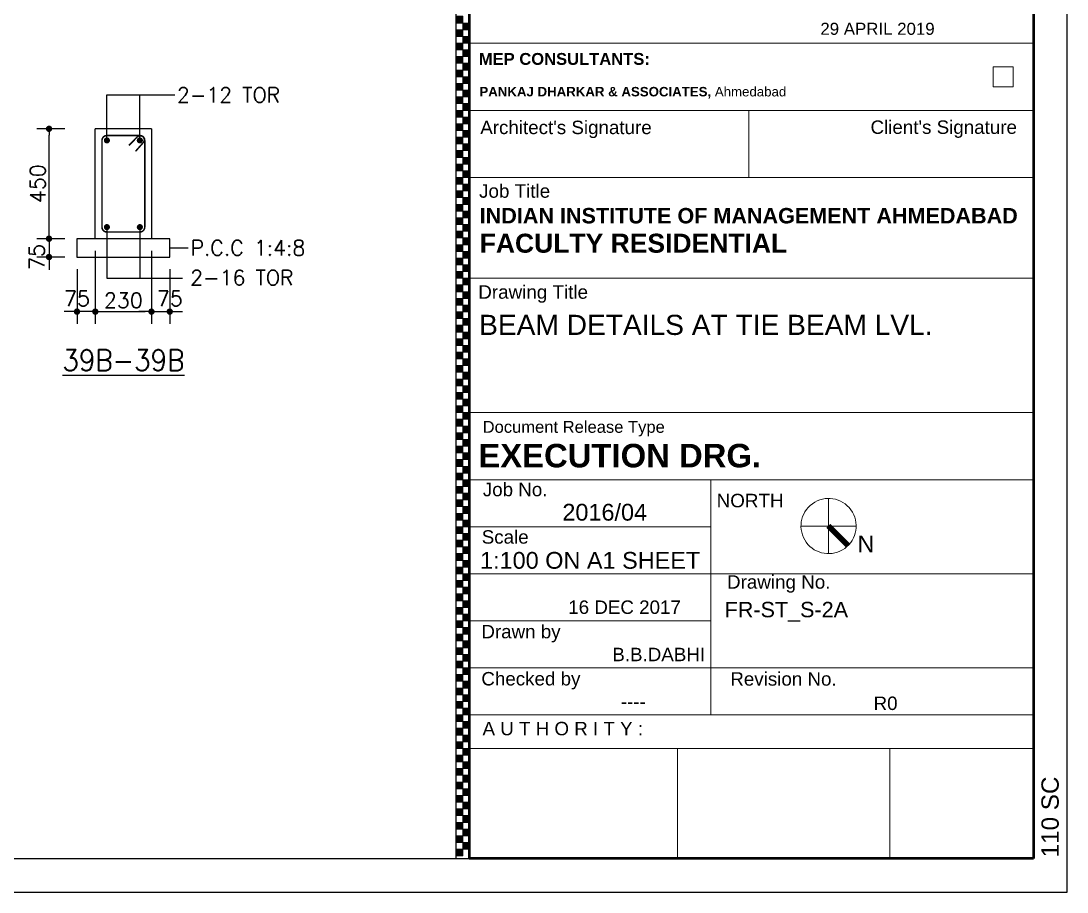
# Model space of a CAD drawing. Extents: x -200722 to 834823, y -494970 to 88783.
# Drawn here: x 298044 to 315183, y -429390 to -415124 of the extents above; entities that cross this region are included whole.
import ezdxf
from ezdxf.enums import TextEntityAlignment as Align

# ---------------------------------------------------------------- set-up
doc = ezdxf.new("R2010")
doc.units = 0
doc.header["$LTSCALE"] = 100
doc.header["$MEASUREMENT"] = 0
doc.header["$PDMODE"] = 34
doc.layers.get('0').update_dxf_attribs({"linetype": 'CONTINUOUS'})
doc.layers.get('DEFPOINTS').update_dxf_attribs({"linetype": 'CONTINUOUS'})
for name, color, linetype in [('5', 4, 'CONTINUOUS'), ('B_NO', 3, 'CONTINUOUS'), ('BEAM', 4, 'CONTINUOUS'), ('STEEL', 6, 'CONTINUOUS'), ('TEXT', 2, 'CONTINUOUS')]:
    doc.layers.add(name, color=color, linetype=linetype)
doc.layers.add('9_PRINT BOUNDARY_NON PRINT', color=32, linetype='CONTINUOUS', plot=False)
doc.layers.add('9_TITLE TEXT', color=7, linetype='CONTINUOUS', lineweight=20)
doc.styles.add('AR', font='arial.ttf')
doc.styles.add('ROMANS', font='romans.shx')
doc.styles.add('SANSSERIF', font='SAS_____.pfb', dxfattribs={"height": 325})
doc.styles.get("Standard").update_dxf_attribs({"font": 'simplex.shx'})
doc.styles.add('TITLES', font='arial.ttf')
doc.dimstyles.new('STANDARD$0', dxfattribs={"dimtxt": 2.5, "dimasz": 2.5, "dimexe": 2, "dimexo": 0.7, "dimgap": 0.9, "dimtad": 1, "dimdec": 0, "dimdsep": 46, "dimtxsty": 'ROMANS', "dimcen": 0.09, "dimclrd": 4, "dimclre": 4, "dimclrt": 3, "dimadec": 0, "dimazin": 0, "dimtfac": 1, "dimtdec": 0, "dimtmove": 0, "dimatfit": 3, "dimfxl": 1, "dimtolj": 1, "dimtzin": 0, "dimarcsym": 0})

# ---------------------------------------------------------------- blocks, each defined once
blk = doc.blocks.new('TITLE CHAIN')
at = {"layer": '9_TITLE TEXT'}
h = blk.add_hatch(color=256, dxfattribs=at)
h.dxf.hatch_style = 1
h.paths.add_polyline_path([(0, -459.62), (1, -459.62), (1, -458.62), (0, -458.62)])
h = blk.add_hatch(color=256, dxfattribs=at)
h.dxf.hatch_style = 1
h.paths.add_polyline_path([(0, -461.62), (1, -461.62), (1, -460.62), (0, -460.62)])
h = blk.add_hatch(color=256, dxfattribs=at)
h.dxf.hatch_style = 1
h.paths.add_polyline_path([(1, -460.62), (2, -460.62), (2, -459.62), (1, -459.62)])
h = blk.add_hatch(color=256, dxfattribs=at)
h.dxf.hatch_style = 1
h.paths.add_polyline_path([(0, -463.62), (1, -463.62), (1, -462.62), (0, -462.62)])
h = blk.add_hatch(color=256, dxfattribs=at)
h.dxf.hatch_style = 1
h.paths.add_polyline_path([(1, -462.62), (2, -462.62), (2, -461.62), (1, -461.62)])
h = blk.add_hatch(color=256, dxfattribs=at)
h.dxf.hatch_style = 1
h.paths.add_polyline_path([(1, -464.62), (2, -464.62), (2, -463.62), (1, -463.62)])
h = blk.add_hatch(color=256, dxfattribs=at)
h.dxf.hatch_style = 1
h.paths.add_polyline_path([(0, -465.62), (1, -465.62), (1, -464.62), (0, -464.62)])
h = blk.add_hatch(color=256, dxfattribs=at)
h.dxf.hatch_style = 1
h.paths.add_polyline_path([(1, -466.62), (2, -466.62), (2, -465.62), (1, -465.62)])
h = blk.add_hatch(color=256, dxfattribs=at)
h.dxf.hatch_style = 1
h.paths.add_polyline_path([(0, -467.62), (1, -467.62), (1, -466.62), (0, -466.62)])
h = blk.add_hatch(color=256, dxfattribs=at)
h.dxf.hatch_style = 1
h.paths.add_polyline_path([(0, -469.62), (1, -469.62), (1, -468.62), (0, -468.62)])
h = blk.add_hatch(color=256, dxfattribs=at)
h.dxf.hatch_style = 1
h.paths.add_polyline_path([(1, -468.62), (2, -468.62), (2, -467.62), (1, -467.62)])
h = blk.add_hatch(color=256, dxfattribs=at)
h.dxf.hatch_style = 1
h.paths.add_polyline_path([(1, -470.62), (2, -470.62), (2, -469.62), (1, -469.62)])
h = blk.add_hatch(color=256, dxfattribs=at)
h.dxf.hatch_style = 1
h.paths.add_polyline_path([(0, -471.62), (1, -471.62), (1, -470.62), (0, -470.62)])
h = blk.add_hatch(color=256, dxfattribs=at)
h.dxf.hatch_style = 1
h.paths.add_polyline_path([(1, -472.62), (2, -472.62), (2, -471.62), (1, -471.62)])
h = blk.add_hatch(color=256, dxfattribs=at)
h.dxf.hatch_style = 1
h.paths.add_polyline_path([(0, -473.62), (1, -473.62), (1, -472.62), (0, -472.62)])
h = blk.add_hatch(color=256, dxfattribs=at)
h.dxf.hatch_style = 1
h.paths.add_polyline_path([(1, -474.62), (2, -474.62), (2, -473.62), (1, -473.62)])
h = blk.add_hatch(color=256, dxfattribs=at)
h.dxf.hatch_style = 1
h.paths.add_polyline_path([(0, -475.62), (1, -475.62), (1, -474.62), (0, -474.62)])
h = blk.add_hatch(color=256, dxfattribs=at)
h.dxf.hatch_style = 1
h.paths.add_polyline_path([(0, -477.62), (1, -477.62), (1, -476.62), (0, -476.62)])
h = blk.add_hatch(color=256, dxfattribs=at)
h.dxf.hatch_style = 1
h.paths.add_polyline_path([(1, -476.62), (2, -476.62), (2, -475.62), (1, -475.62)])
h = blk.add_hatch(color=256, dxfattribs=at)
h.dxf.hatch_style = 1
h.paths.add_polyline_path([(1, -478.62), (2, -478.62), (2, -477.62), (1, -477.62)])
h = blk.add_hatch(color=256, dxfattribs=at)
h.dxf.hatch_style = 1
h.paths.add_polyline_path([(0, -479.62), (1, -479.62), (1, -478.62), (0, -478.62)])
h = blk.add_hatch(color=256, dxfattribs=at)
h.dxf.hatch_style = 1
h.paths.add_polyline_path([(1, -480.62), (2, -480.62), (2, -479.62), (1, -479.62)])
h = blk.add_hatch(color=256, dxfattribs=at)
h.dxf.hatch_style = 1
h.paths.add_polyline_path([(0, -481.62), (1, -481.62), (1, -480.62), (0, -480.62)])
h = blk.add_hatch(color=256, dxfattribs=at)
h.dxf.hatch_style = 1
h.paths.add_polyline_path([(0, -483.62), (1, -483.62), (1, -482.62), (0, -482.62)])
h = blk.add_hatch(color=256, dxfattribs=at)
h.dxf.hatch_style = 1
h.paths.add_polyline_path([(1, -482.62), (2, -482.62), (2, -481.62), (1, -481.62)])
h = blk.add_hatch(color=256, dxfattribs=at)
h.dxf.hatch_style = 1
h.paths.add_polyline_path([(1, -484.62), (2, -484.62), (2, -483.62), (1, -483.62)])
h = blk.add_hatch(color=256, dxfattribs=at)
h.dxf.hatch_style = 1
h.paths.add_polyline_path([(0, -485.62), (1, -485.62), (1, -484.62), (0, -484.62)])
h = blk.add_hatch(color=256, dxfattribs=at)
h.dxf.hatch_style = 1
h.paths.add_polyline_path([(1, -486.62), (2, -486.62), (2, -485.62), (1, -485.62)])
h = blk.add_hatch(color=256, dxfattribs=at)
h.dxf.hatch_style = 1
h.paths.add_polyline_path([(0, -487.62), (1, -487.62), (1, -486.62), (0, -486.62)])
h = blk.add_hatch(color=256, dxfattribs=at)
h.dxf.hatch_style = 1
h.paths.add_polyline_path([(1, -488.62), (2, -488.62), (2, -487.62), (1, -487.62)])
h = blk.add_hatch(color=256, dxfattribs=at)
h.dxf.hatch_style = 1
h.paths.add_polyline_path([(0, -489.62), (1, -489.62), (1, -488.62), (0, -488.62)])
h = blk.add_hatch(color=256, dxfattribs=at)
h.dxf.hatch_style = 1
h.paths.add_polyline_path([(0, -491.62), (1, -491.62), (1, -490.62), (0, -490.62)])
h = blk.add_hatch(color=256, dxfattribs=at)
h.dxf.hatch_style = 1
h.paths.add_polyline_path([(1, -490.62), (2, -490.62), (2, -489.62), (1, -489.62)])
h = blk.add_hatch(color=256, dxfattribs=at)
h.dxf.hatch_style = 1
h.paths.add_polyline_path([(1, -492.62), (2, -492.62), (2, -491.62), (1, -491.62)])
h = blk.add_hatch(color=256, dxfattribs=at)
h.dxf.hatch_style = 1
h.paths.add_polyline_path([(0, -493.62), (1, -493.62), (1, -492.62), (0, -492.62)])
h = blk.add_hatch(color=256, dxfattribs=at)
h.dxf.hatch_style = 1
h.paths.add_polyline_path([(1, -494.62), (2, -494.62), (2, -493.62), (1, -493.62)])
h = blk.add_hatch(color=256, dxfattribs=at)
h.dxf.hatch_style = 1
h.paths.add_polyline_path([(0, -495.62), (1, -495.62), (1, -494.62), (0, -494.62)])
h = blk.add_hatch(color=256, dxfattribs=at)
h.dxf.hatch_style = 1
h.paths.add_polyline_path([(0, -497.62), (1, -497.62), (1, -496.62), (0, -496.62)])
h = blk.add_hatch(color=256, dxfattribs=at)
h.dxf.hatch_style = 1
h.paths.add_polyline_path([(1, -496.62), (2, -496.62), (2, -495.62), (1, -495.62)])
h = blk.add_hatch(color=256, dxfattribs=at)
h.dxf.hatch_style = 1
h.paths.add_polyline_path([(1, -498.62), (2, -498.62), (2, -497.62), (1, -497.62)])
h = blk.add_hatch(color=256, dxfattribs=at)
h.dxf.hatch_style = 1
h.paths.add_polyline_path([(0, -499.62), (1, -499.62), (1, -498.62), (0, -498.62)])
h = blk.add_hatch(color=256, dxfattribs=at)
h.dxf.hatch_style = 1
h.paths.add_polyline_path([(1, -500.62), (2, -500.62), (2, -499.62), (1, -499.62)])
h = blk.add_hatch(color=256, dxfattribs=at)
h.dxf.hatch_style = 1
h.paths.add_polyline_path([(0, -501.62), (1, -501.62), (1, -500.62), (0, -500.62)])
h = blk.add_hatch(color=256, dxfattribs=at)
h.dxf.hatch_style = 1
h.paths.add_polyline_path([(1, -502.62), (2, -502.62), (2, -501.62), (1, -501.62)])
h = blk.add_hatch(color=256, dxfattribs=at)
h.dxf.hatch_style = 1
h.paths.add_polyline_path([(0, -503.62), (1, -503.62), (1, -502.62), (0, -502.62)])
h = blk.add_hatch(color=256, dxfattribs=at)
h.dxf.hatch_style = 1
h.paths.add_polyline_path([(0, -505.62), (1, -505.62), (1, -504.62), (0, -504.62)])
h = blk.add_hatch(color=256, dxfattribs=at)
h.dxf.hatch_style = 1
h.paths.add_polyline_path([(1, -504.62), (2, -504.62), (2, -503.62), (1, -503.62)])
h = blk.add_hatch(color=256, dxfattribs=at)
h.dxf.hatch_style = 1
h.paths.add_polyline_path([(1, -506.62), (2, -506.62), (2, -505.62), (1, -505.62)])
h = blk.add_hatch(color=256, dxfattribs=at)
h.dxf.hatch_style = 1
h.paths.add_polyline_path([(0, -507.62), (1, -507.62), (1, -506.62), (0, -506.62)])
h = blk.add_hatch(color=256, dxfattribs=at)
h.dxf.hatch_style = 1
h.paths.add_polyline_path([(1, -508.62), (2, -508.62), (2, -507.62), (1, -507.62)])
h = blk.add_hatch(color=256, dxfattribs=at)
h.dxf.hatch_style = 1
h.paths.add_polyline_path([(0, -509.62), (1, -509.62), (1, -508.62), (0, -508.62)])
h = blk.add_hatch(color=256, dxfattribs=at)
h.dxf.hatch_style = 1
h.paths.add_polyline_path([(0, -511.62), (1, -511.62), (1, -510.62), (0, -510.62)])
h = blk.add_hatch(color=256, dxfattribs=at)
h.dxf.hatch_style = 1
h.paths.add_polyline_path([(1, -510.62), (2, -510.62), (2, -509.62), (1, -509.62)])
h = blk.add_hatch(color=256, dxfattribs=at)
h.dxf.hatch_style = 1
h.paths.add_polyline_path([(1, -512.62), (2, -512.62), (2, -511.62), (1, -511.62)])
h = blk.add_hatch(color=256, dxfattribs=at)
h.dxf.hatch_style = 1
h.paths.add_polyline_path([(0, -513.62), (1, -513.62), (1, -512.62), (0, -512.62)])
h = blk.add_hatch(color=256, dxfattribs=at)
h.dxf.hatch_style = 1
h.paths.add_polyline_path([(1, -514.62), (2, -514.62), (2, -513.62), (1, -513.62)])
h = blk.add_hatch(color=256, dxfattribs=at)
h.dxf.hatch_style = 1
h.paths.add_polyline_path([(0, -515.62), (1, -515.62), (1, -514.62), (0, -514.62)])
h = blk.add_hatch(color=256, dxfattribs=at)
h.dxf.hatch_style = 1
h.paths.add_polyline_path([(1, -516.62), (2, -516.62), (2, -515.62), (1, -515.62)])
h = blk.add_hatch(color=256, dxfattribs=at)
h.dxf.hatch_style = 1
h.paths.add_polyline_path([(0, -517.62), (1, -517.62), (1, -516.62), (0, -516.62)])
h = blk.add_hatch(color=256, dxfattribs=at)
h.dxf.hatch_style = 1
h.paths.add_polyline_path([(0, -519.62), (1, -519.62), (1, -518.62), (0, -518.62)])
h = blk.add_hatch(color=256, dxfattribs=at)
h.dxf.hatch_style = 1
h.paths.add_polyline_path([(1, -518.62), (2, -518.62), (2, -517.62), (1, -517.62)])
h = blk.add_hatch(color=256, dxfattribs=at)
h.dxf.hatch_style = 1
h.paths.add_polyline_path([(1, -520.62), (2, -520.62), (2, -519.62), (1, -519.62)])
h = blk.add_hatch(color=256, dxfattribs=at)
h.dxf.hatch_style = 1
h.paths.add_polyline_path([(0, -521.62), (1, -521.62), (1, -520.62), (0, -520.62)])
h = blk.add_hatch(color=256, dxfattribs=at)
h.dxf.hatch_style = 1
h.paths.add_polyline_path([(1, -522.62), (2, -522.62), (2, -521.62), (1, -521.62)])
h = blk.add_hatch(color=256, dxfattribs=at)
h.dxf.hatch_style = 1
h.paths.add_polyline_path([(0, -523.62), (1, -523.62), (1, -522.62), (0, -522.62)])
h = blk.add_hatch(color=256, dxfattribs=at)
h.dxf.hatch_style = 1
h.paths.add_polyline_path([(0, -525.62), (1, -525.62), (1, -524.62), (0, -524.62)])
h = blk.add_hatch(color=256, dxfattribs=at)
h.dxf.hatch_style = 1
h.paths.add_polyline_path([(1, -524.62), (2, -524.62), (2, -523.62), (1, -523.62)])
h = blk.add_hatch(color=256, dxfattribs=at)
h.dxf.hatch_style = 1
h.paths.add_polyline_path([(1, -526.62), (2, -526.62), (2, -525.62), (1, -525.62)])
h = blk.add_hatch(color=256, dxfattribs=at)
h.dxf.hatch_style = 1
h.paths.add_polyline_path([(0, -527.62), (1, -527.62), (1, -526.62), (0, -526.62)])
h = blk.add_hatch(color=256, dxfattribs=at)
h.dxf.hatch_style = 1
h.paths.add_polyline_path([(1, -528.62), (2, -528.62), (2, -527.62), (1, -527.62)])
h = blk.add_hatch(color=256, dxfattribs=at)
h.dxf.hatch_style = 1
h.paths.add_polyline_path([(0, -529.62), (1, -529.62), (1, -528.62), (0, -528.62)])
h = blk.add_hatch(color=256, dxfattribs=at)
h.dxf.hatch_style = 1
h.paths.add_polyline_path([(1, -530.62), (2, -530.62), (2, -529.62), (1, -529.62)])
h = blk.add_hatch(color=256, dxfattribs=at)
h.dxf.hatch_style = 1
h.paths.add_polyline_path([(0, -531.62), (1, -531.62), (1, -530.62), (0, -530.62)])
h = blk.add_hatch(color=256, dxfattribs=at)
h.dxf.hatch_style = 1
h.paths.add_polyline_path([(0, -533.62), (1, -533.62), (1, -532.62), (0, -532.62)])
h = blk.add_hatch(color=256, dxfattribs=at)
h.dxf.hatch_style = 1
h.paths.add_polyline_path([(1, -532.62), (2, -532.62), (2, -531.62), (1, -531.62)])
h = blk.add_hatch(color=256, dxfattribs=at)
h.dxf.hatch_style = 1
h.paths.add_polyline_path([(1, -534.62), (2, -534.62), (2, -533.62), (1, -533.62)])
h = blk.add_hatch(color=256, dxfattribs=at)
h.dxf.hatch_style = 1
h.paths.add_polyline_path([(0, -535.62), (1, -535.62), (1, -534.62), (0, -534.62)])
h = blk.add_hatch(color=256, dxfattribs=at)
h.dxf.hatch_style = 1
h.paths.add_polyline_path([(1, -536.62), (2, -536.62), (2, -535.62), (1, -535.62)])
h = blk.add_hatch(color=256, dxfattribs=at)
h.dxf.hatch_style = 1
h.paths.add_polyline_path([(0, -537.62), (1, -537.62), (1, -536.62), (0, -536.62)])
h = blk.add_hatch(color=256, dxfattribs=at)
h.dxf.hatch_style = 1
h.paths.add_polyline_path([(0, -539.62), (1, -539.62), (1, -538.62), (0, -538.62)])
h = blk.add_hatch(color=256, dxfattribs=at)
h.dxf.hatch_style = 1
h.paths.add_polyline_path([(1, -538.62), (2, -538.62), (2, -537.62), (1, -537.62)])
h = blk.add_hatch(color=256, dxfattribs=at)
h.dxf.hatch_style = 1
h.paths.add_polyline_path([(0, -541.62), (1, -541.62), (1, -540.62), (0, -540.62)])
h = blk.add_hatch(color=256, dxfattribs=at)
h.dxf.hatch_style = 1
h.paths.add_polyline_path([(1, -540.62), (2, -540.62), (2, -539.62), (1, -539.62)])
h = blk.add_hatch(color=256, dxfattribs=at)
h.dxf.hatch_style = 1
h.paths.add_polyline_path([(1, -542.62), (2, -542.62), (2, -541.62), (1, -541.62)])
h = blk.add_hatch(color=256, dxfattribs=at)
h.dxf.hatch_style = 1
h.paths.add_polyline_path([(0, -543.62), (1, -543.62), (1, -542.62), (0, -542.62)])
h = blk.add_hatch(color=256, dxfattribs=at)
h.dxf.hatch_style = 1
h.paths.add_polyline_path([(1, -544.62), (2, -544.62), (2, -543.62), (1, -543.62)])
h = blk.add_hatch(color=256, dxfattribs=at)
h.dxf.hatch_style = 1
h.paths.add_polyline_path([(0, -545.62), (1, -545.62), (1, -544.62), (0, -544.62)])
h = blk.add_hatch(color=256, dxfattribs=at)
h.dxf.hatch_style = 1
h.paths.add_polyline_path([(0, -547.62), (1, -547.62), (1, -546.62), (0, -546.62)])
h = blk.add_hatch(color=256, dxfattribs=at)
h.dxf.hatch_style = 1
h.paths.add_polyline_path([(1, -546.62), (2, -546.62), (2, -545.62), (1, -545.62)])
h = blk.add_hatch(color=256, dxfattribs=at)
h.dxf.hatch_style = 1
h.paths.add_polyline_path([(1, -548.62), (2, -548.62), (2, -547.62), (1, -547.62)])
h = blk.add_hatch(color=256, dxfattribs=at)
h.dxf.hatch_style = 1
h.paths.add_polyline_path([(0, -549.62), (1, -549.62), (1, -548.62), (0, -548.62)])
h = blk.add_hatch(color=256, dxfattribs=at)
h.dxf.hatch_style = 1
h.paths.add_polyline_path([(1, -550.62), (2, -550.62), (2, -549.62), (1, -549.62)])
h = blk.add_hatch(color=256, dxfattribs=at)
h.dxf.hatch_style = 1
h.paths.add_polyline_path([(0, -551.62), (1, -551.62), (1, -550.62), (0, -550.62)])
h = blk.add_hatch(color=256, dxfattribs=at)
h.dxf.hatch_style = 1
h.paths.add_polyline_path([(0, -553.62), (1, -553.62), (1, -552.62), (0, -552.62)])
h = blk.add_hatch(color=256, dxfattribs=at)
h.dxf.hatch_style = 1
h.paths.add_polyline_path([(1, -552.62), (2, -552.62), (2, -551.62), (1, -551.62)])
h = blk.add_hatch(color=256, dxfattribs=at)
h.dxf.hatch_style = 1
h.paths.add_polyline_path([(0, -555.62), (1, -555.62), (1, -554.62), (0, -554.62)])
h = blk.add_hatch(color=256, dxfattribs=at)
h.dxf.hatch_style = 1
h.paths.add_polyline_path([(1, -554.62), (2, -554.62), (2, -553.62), (1, -553.62)])
h = blk.add_hatch(color=256, dxfattribs=at)
h.dxf.hatch_style = 1
h.paths.add_polyline_path([(1, -556.62), (2, -556.62), (2, -555.62), (1, -555.62)])
h = blk.add_hatch(color=256, dxfattribs=at)
h.dxf.hatch_style = 1
h.paths.add_polyline_path([(0, -557.62), (1, -557.62), (1, -556.62), (0, -556.62)])
h = blk.add_hatch(color=256, dxfattribs=at)
h.dxf.hatch_style = 1
h.paths.add_polyline_path([(1, -558.62), (2, -558.62), (2, -557.62), (1, -557.62)])
h = blk.add_hatch(color=256, dxfattribs=at)
h.dxf.hatch_style = 1
h.paths.add_polyline_path([(0, -559.62), (1, -559.62), (1, -558.62), (0, -558.62)])
h = blk.add_hatch(color=256, dxfattribs=at)
h.dxf.hatch_style = 1
h.paths.add_polyline_path([(0, -561.62), (1, -561.62), (1, -560.62), (0, -560.62)])
h = blk.add_hatch(color=256, dxfattribs=at)
h.dxf.hatch_style = 1
h.paths.add_polyline_path([(1, -560.62), (2, -560.62), (2, -559.62), (1, -559.62)])
h = blk.add_hatch(color=256, dxfattribs=at)
h.dxf.hatch_style = 1
h.paths.add_polyline_path([(1, -562.62), (2, -562.62), (2, -561.62), (1, -561.62)])
h = blk.add_hatch(color=256, dxfattribs=at)
h.dxf.hatch_style = 1
h.paths.add_polyline_path([(0, -563.62), (1, -563.62), (1, -562.62), (0, -562.62)])
h = blk.add_hatch(color=256, dxfattribs=at)
h.dxf.hatch_style = 1
h.paths.add_polyline_path([(1, -564.62), (2, -564.62), (2, -563.62), (1, -563.62)])
h = blk.add_hatch(color=256, dxfattribs=at)
h.dxf.hatch_style = 1
h.paths.add_polyline_path([(0, -565.62), (1, -565.62), (1, -564.62), (0, -564.62)])
h = blk.add_hatch(color=256, dxfattribs=at)
h.dxf.hatch_style = 1
h.paths.add_polyline_path([(0, -567.62), (1, -567.62), (1, -566.62), (0, -566.62)])
h = blk.add_hatch(color=256, dxfattribs=at)
h.dxf.hatch_style = 1
h.paths.add_polyline_path([(1, -566.62), (2, -566.62), (2, -565.62), (1, -565.62)])
h = blk.add_hatch(color=256, dxfattribs=at)
h.dxf.hatch_style = 1
h.paths.add_polyline_path([(0, -569.62), (1, -569.62), (1, -568.62), (0, -568.62)])
h = blk.add_hatch(color=256, dxfattribs=at)
h.dxf.hatch_style = 1
h.paths.add_polyline_path([(1, -568.62), (2, -568.62), (2, -567.62), (1, -567.62)])
h = blk.add_hatch(color=256, dxfattribs=at)
h.dxf.hatch_style = 1
h.paths.add_polyline_path([(1, -570.62), (2, -570.62), (2, -569.62), (1, -569.62)])
h = blk.add_hatch(color=256, dxfattribs=at)
h.dxf.hatch_style = 1
h.paths.add_polyline_path([(0, -571.62), (1, -571.62), (1, -570.62), (0, -570.62)])
h = blk.add_hatch(color=256, dxfattribs=at)
h.dxf.hatch_style = 1
h.paths.add_polyline_path([(1, -572.62), (2, -572.62), (2, -571.62), (1, -571.62)])
h = blk.add_hatch(color=256, dxfattribs=at)
h.dxf.hatch_style = 1
h.paths.add_polyline_path([(0, -573.62), (1, -573.62), (1, -572.62), (0, -572.62)])
h = blk.add_hatch(color=256, dxfattribs=at)
h.dxf.hatch_style = 1
h.paths.add_polyline_path([(0, -575.62), (1, -575.62), (1, -574.62), (0, -574.62)])
h = blk.add_hatch(color=256, dxfattribs=at)
h.dxf.hatch_style = 1
h.paths.add_polyline_path([(1, -574.62), (2, -574.62), (2, -573.62), (1, -573.62)])
h = blk.add_hatch(color=256, dxfattribs=at)
h.dxf.hatch_style = 1
h.paths.add_polyline_path([(1, -576.62), (2, -576.62), (2, -575.62), (1, -575.62)])
h = blk.add_hatch(color=256, dxfattribs=at)
h.dxf.hatch_style = 1
h.paths.add_polyline_path([(0, -577.62), (1, -577.62), (1, -576.62), (0, -576.62)])
h = blk.add_hatch(color=256, dxfattribs=at)
h.dxf.hatch_style = 1
h.paths.add_polyline_path([(1, -578.62), (2, -578.62), (2, -577.62), (1, -577.62)])
h = blk.add_hatch(color=256, dxfattribs=at)
h.dxf.hatch_style = 1
h.paths.add_polyline_path([(0, -579.62), (1, -579.62), (1, -578.62), (0, -578.62)])
h = blk.add_hatch(color=256, dxfattribs=at)
h.dxf.hatch_style = 1
h.paths.add_polyline_path([(0, -581.62), (1, -581.62), (1, -580.62), (0, -580.62)])
h = blk.add_hatch(color=256, dxfattribs=at)
h.dxf.hatch_style = 1
h.paths.add_polyline_path([(1, -580.62), (2, -580.62), (2, -579.62), (1, -579.62)])
h = blk.add_hatch(color=256, dxfattribs=at)
h.dxf.hatch_style = 1
h.paths.add_polyline_path([(0, -583.62), (1, -583.62), (1, -582.62), (0, -582.62)])
h = blk.add_hatch(color=256, dxfattribs=at)
h.dxf.hatch_style = 1
h.paths.add_polyline_path([(1, -582.62), (2, -582.62), (2, -581.62), (1, -581.62)])
for p, q in [((0, -584), (0, 0)), ((2, -584), (2, 0))]:
    blk.add_line(p, q, dxfattribs=at)
for points in [[(0, -459.62), (1, -459.62), (1, -458.62), (0, -458.62)], [(0, -461.62), (1, -461.62), (1, -460.62), (0, -460.62)], [(1, -460.62), (2, -460.62), (2, -459.62), (1, -459.62)], [(0, -463.62), (1, -463.62), (1, -462.62), (0, -462.62)], [(1, -462.62), (2, -462.62), (2, -461.62), (1, -461.62)], [(1, -464.62), (2, -464.62), (2, -463.62), (1, -463.62)], [(0, -465.62), (1, -465.62), (1, -464.62), (0, -464.62)], [(1, -466.62), (2, -466.62), (2, -465.62), (1, -465.62)], [(0, -467.62), (1, -467.62), (1, -466.62), (0, -466.62)], [(0, -469.62), (1, -469.62), (1, -468.62), (0, -468.62)], [(1, -468.62), (2, -468.62), (2, -467.62), (1, -467.62)], [(1, -470.62), (2, -470.62), (2, -469.62), (1, -469.62)], [(0, -471.62), (1, -471.62), (1, -470.62), (0, -470.62)], [(1, -472.62), (2, -472.62), (2, -471.62), (1, -471.62)], [(0, -473.62), (1, -473.62), (1, -472.62), (0, -472.62)], [(1, -474.62), (2, -474.62), (2, -473.62), (1, -473.62)], [(0, -475.62), (1, -475.62), (1, -474.62), (0, -474.62)], [(0, -477.62), (1, -477.62), (1, -476.62), (0, -476.62)], [(1, -476.62), (2, -476.62), (2, -475.62), (1, -475.62)], [(1, -478.62), (2, -478.62), (2, -477.62), (1, -477.62)], [(0, -479.62), (1, -479.62), (1, -478.62), (0, -478.62)], [(1, -480.62), (2, -480.62), (2, -479.62), (1, -479.62)], [(0, -481.62), (1, -481.62), (1, -480.62), (0, -480.62)], [(0, -483.62), (1, -483.62), (1, -482.62), (0, -482.62)], [(1, -482.62), (2, -482.62), (2, -481.62), (1, -481.62)], [(1, -484.62), (2, -484.62), (2, -483.62), (1, -483.62)], [(0, -485.62), (1, -485.62), (1, -484.62), (0, -484.62)], [(1, -486.62), (2, -486.62), (2, -485.62), (1, -485.62)], [(0, -487.62), (1, -487.62), (1, -486.62), (0, -486.62)], [(1, -488.62), (2, -488.62), (2, -487.62), (1, -487.62)], [(0, -489.62), (1, -489.62), (1, -488.62), (0, -488.62)], [(0, -491.62), (1, -491.62), (1, -490.62), (0, -490.62)], [(1, -490.62), (2, -490.62), (2, -489.62), (1, -489.62)], [(1, -492.62), (2, -492.62), (2, -491.62), (1, -491.62)], [(0, -493.62), (1, -493.62), (1, -492.62), (0, -492.62)], [(1, -494.62), (2, -494.62), (2, -493.62), (1, -493.62)], [(0, -495.62), (1, -495.62), (1, -494.62), (0, -494.62)], [(0, -497.62), (1, -497.62), (1, -496.62), (0, -496.62)], [(1, -496.62), (2, -496.62), (2, -495.62), (1, -495.62)], [(1, -498.62), (2, -498.62), (2, -497.62), (1, -497.62)], [(0, -499.62), (1, -499.62), (1, -498.62), (0, -498.62)], [(1, -500.62), (2, -500.62), (2, -499.62), (1, -499.62)], [(0, -501.62), (1, -501.62), (1, -500.62), (0, -500.62)], [(1, -502.62), (2, -502.62), (2, -501.62), (1, -501.62)], [(0, -503.62), (1, -503.62), (1, -502.62), (0, -502.62)], [(0, -505.62), (1, -505.62), (1, -504.62), (0, -504.62)], [(1, -504.62), (2, -504.62), (2, -503.62), (1, -503.62)], [(1, -506.62), (2, -506.62), (2, -505.62), (1, -505.62)], [(0, -507.62), (1, -507.62), (1, -506.62), (0, -506.62)], [(1, -508.62), (2, -508.62), (2, -507.62), (1, -507.62)], [(0, -509.62), (1, -509.62), (1, -508.62), (0, -508.62)], [(0, -511.62), (1, -511.62), (1, -510.62), (0, -510.62)], [(1, -510.62), (2, -510.62), (2, -509.62), (1, -509.62)], [(1, -512.62), (2, -512.62), (2, -511.62), (1, -511.62)], [(0, -513.62), (1, -513.62), (1, -512.62), (0, -512.62)], [(1, -514.62), (2, -514.62), (2, -513.62), (1, -513.62)], [(0, -515.62), (1, -515.62), (1, -514.62), (0, -514.62)], [(1, -516.62), (2, -516.62), (2, -515.62), (1, -515.62)], [(0, -517.62), (1, -517.62), (1, -516.62), (0, -516.62)], [(0, -519.62), (1, -519.62), (1, -518.62), (0, -518.62)], [(1, -518.62), (2, -518.62), (2, -517.62), (1, -517.62)], [(1, -520.62), (2, -520.62), (2, -519.62), (1, -519.62)], [(0, -521.62), (1, -521.62), (1, -520.62), (0, -520.62)], [(1, -522.62), (2, -522.62), (2, -521.62), (1, -521.62)], [(0, -523.62), (1, -523.62), (1, -522.62), (0, -522.62)], [(0, -525.62), (1, -525.62), (1, -524.62), (0, -524.62)], [(1, -524.62), (2, -524.62), (2, -523.62), (1, -523.62)], [(1, -526.62), (2, -526.62), (2, -525.62), (1, -525.62)], [(0, -527.62), (1, -527.62), (1, -526.62), (0, -526.62)], [(1, -528.62), (2, -528.62), (2, -527.62), (1, -527.62)], [(0, -529.62), (1, -529.62), (1, -528.62), (0, -528.62)], [(1, -530.62), (2, -530.62), (2, -529.62), (1, -529.62)], [(0, -531.62), (1, -531.62), (1, -530.62), (0, -530.62)], [(0, -533.62), (1, -533.62), (1, -532.62), (0, -532.62)], [(1, -532.62), (2, -532.62), (2, -531.62), (1, -531.62)], [(1, -534.62), (2, -534.62), (2, -533.62), (1, -533.62)], [(0, -535.62), (1, -535.62), (1, -534.62), (0, -534.62)], [(1, -536.62), (2, -536.62), (2, -535.62), (1, -535.62)], [(0, -537.62), (1, -537.62), (1, -536.62), (0, -536.62)], [(0, -539.62), (1, -539.62), (1, -538.62), (0, -538.62)], [(1, -538.62), (2, -538.62), (2, -537.62), (1, -537.62)], [(0, -541.62), (1, -541.62), (1, -540.62), (0, -540.62)], [(1, -540.62), (2, -540.62), (2, -539.62), (1, -539.62)], [(1, -542.62), (2, -542.62), (2, -541.62), (1, -541.62)], [(0, -543.62), (1, -543.62), (1, -542.62), (0, -542.62)], [(1, -544.62), (2, -544.62), (2, -543.62), (1, -543.62)], [(0, -545.62), (1, -545.62), (1, -544.62), (0, -544.62)], [(0, -547.62), (1, -547.62), (1, -546.62), (0, -546.62)], [(1, -546.62), (2, -546.62), (2, -545.62), (1, -545.62)], [(1, -548.62), (2, -548.62), (2, -547.62), (1, -547.62)], [(0, -549.62), (1, -549.62), (1, -548.62), (0, -548.62)], [(1, -550.62), (2, -550.62), (2, -549.62), (1, -549.62)], [(0, -551.62), (1, -551.62), (1, -550.62), (0, -550.62)], [(0, -553.62), (1, -553.62), (1, -552.62), (0, -552.62)], [(1, -552.62), (2, -552.62), (2, -551.62), (1, -551.62)], [(0, -555.62), (1, -555.62), (1, -554.62), (0, -554.62)], [(1, -554.62), (2, -554.62), (2, -553.62), (1, -553.62)], [(1, -556.62), (2, -556.62), (2, -555.62), (1, -555.62)], [(0, -557.62), (1, -557.62), (1, -556.62), (0, -556.62)], [(1, -558.62), (2, -558.62), (2, -557.62), (1, -557.62)], [(0, -559.62), (1, -559.62), (1, -558.62), (0, -558.62)], [(0, -561.62), (1, -561.62), (1, -560.62), (0, -560.62)], [(1, -560.62), (2, -560.62), (2, -559.62), (1, -559.62)], [(1, -562.62), (2, -562.62), (2, -561.62), (1, -561.62)], [(0, -563.62), (1, -563.62), (1, -562.62), (0, -562.62)], [(1, -564.62), (2, -564.62), (2, -563.62), (1, -563.62)], [(0, -565.62), (1, -565.62), (1, -564.62), (0, -564.62)], [(0, -567.62), (1, -567.62), (1, -566.62), (0, -566.62)], [(1, -566.62), (2, -566.62), (2, -565.62), (1, -565.62)], [(0, -569.62), (1, -569.62), (1, -568.62), (0, -568.62)], [(1, -568.62), (2, -568.62), (2, -567.62), (1, -567.62)], [(1, -570.62), (2, -570.62), (2, -569.62), (1, -569.62)], [(0, -571.62), (1, -571.62), (1, -570.62), (0, -570.62)], [(1, -572.62), (2, -572.62), (2, -571.62), (1, -571.62)], [(0, -573.62), (1, -573.62), (1, -572.62), (0, -572.62)], [(0, -575.62), (1, -575.62), (1, -574.62), (0, -574.62)], [(1, -574.62), (2, -574.62), (2, -573.62), (1, -573.62)], [(1, -576.62), (2, -576.62), (2, -575.62), (1, -575.62)], [(0, -577.62), (1, -577.62), (1, -576.62), (0, -576.62)], [(1, -578.62), (2, -578.62), (2, -577.62), (1, -577.62)], [(0, -579.62), (1, -579.62), (1, -578.62), (0, -578.62)], [(0, -581.62), (1, -581.62), (1, -580.62), (0, -580.62)], [(1, -580.62), (2, -580.62), (2, -579.62), (1, -579.62)], [(0, -583.62), (1, -583.62), (1, -582.62), (0, -582.62)], [(1, -582.62), (2, -582.62), (2, -581.62), (1, -581.62)]]:
    blk.add_lwpolyline(points, close=True, dxfattribs=at)
blk = doc.blocks.new('DOT')
at = {"color": 0, "linetype": 'ByBlock'}
blk.add_line((-0.5, 0), (-1, 0), dxfattribs=at)
at = {"color": 0, "linetype": 'ByBlock', "const_width": 0.5}
blk.add_lwpolyline([(-0.25, 0, 1), (0.25, 0, 1)], format="xyb", close=True, dxfattribs=at)
blk = doc.blocks.new('*D1653')
at = {"layer": 'BEAM', "color": 0, "lineweight": -2, "transparency": 16777216}
for p, q in [((299263, -418890), (299263, -420084)), ((300183, -418890), (300183, -420084)), ((299367, -419884), (300079, -419884))]:
    blk.add_line(p, q, dxfattribs=at)
at = {"layer": 'DEFPOINTS', "color": 0, "lineweight": -3, "transparency": 16777216}
for p in [(299263, -418690), (300183, -418690), (300183, -419884)]:
    blk.add_point(p, dxfattribs=at)
at = {"layer": 'BEAM', "color": 0, "lineweight": -2, "transparency": 16777216, "xscale": 104, "yscale": 104, "zscale": 104, "rotation": 180}
blk.add_blockref('DOT', (299263, -419884), dxfattribs=at)
at = {"layer": 'BEAM', "color": 0, "lineweight": -2, "transparency": 16777216, "xscale": 104, "yscale": 104, "zscale": 104}
blk.add_blockref('DOT', (300183, -419884), dxfattribs=at)
at = {"layer": 'BEAM', "color": 0, "transparency": 16777216, "insert": (299723, -419700), "char_height": 248, "attachment_point": 5}
blk.add_mtext('\\A1;230', dxfattribs=at)
blk = doc.blocks.new('_DOT')
at = {"color": 0, "linetype": 'ByBlock'}
blk.add_line((-0.5, 0), (-1, 0), dxfattribs=at)
at = {"color": 0, "linetype": 'ByBlock', "const_width": 0.5}
blk.add_lwpolyline([(-0.25, 0, 1), (0.25, 0, 1)], format="xyb", close=True, dxfattribs=at)
blk = doc.blocks.new('*D1654')
at = {"layer": 'BEAM', "color": 0, "lineweight": -2, "transparency": 16777216}
for p, q in [((298763, -416890), (298305, -416890)), ((298505, -418586), (298505, -416994)), ((298763, -418690), (298305, -418690))]:
    blk.add_line(p, q, dxfattribs=at)
at = {"layer": 'DEFPOINTS', "color": 0, "lineweight": -3, "transparency": 16777216}
for p in [(298505, -416890), (298963, -416890), (298963, -418690)]:
    blk.add_point(p, dxfattribs=at)
at = {"layer": 'BEAM', "color": 0, "lineweight": -2, "transparency": 16777216, "xscale": 104, "yscale": 104, "zscale": 104}
for p, rotation in [((298505, -416890), 90), ((298505, -418690), 270)]:
    blk.add_blockref('DOT', p, dxfattribs=dict(at, rotation=rotation))
at = {"layer": 'BEAM', "color": 0, "transparency": 16777216, "insert": (298321, -417790), "char_height": 248, "attachment_point": 5, "rotation": 90}
blk.add_mtext('\\A1;450', dxfattribs=at)
blk = doc.blocks.new('*D1656')
at = {"layer": 'BEAM', "color": 0, "lineweight": -2, "transparency": 16777216}
for p, q in [((300183, -419190), (300183, -420084)), ((300483, -419190), (300483, -420084)), ((300079, -419884), (299975, -419884)), ((300183, -419884), (300483, -419884)), ((300587, -419884), (300691, -419884))]:
    blk.add_line(p, q, dxfattribs=at)
at = {"layer": 'DEFPOINTS', "color": 0, "lineweight": -3, "transparency": 16777216}
for p in [(300183, -418990), (300483, -418990), (300483, -419884)]:
    blk.add_point(p, dxfattribs=at)
at = {"layer": 'BEAM', "color": 0, "lineweight": -2, "transparency": 16777216, "xscale": 104, "yscale": 104, "zscale": 104}
blk.add_blockref('DOT', (300183, -419884), dxfattribs=at)
at = {"layer": 'BEAM', "color": 0, "lineweight": -2, "transparency": 16777216, "xscale": 104, "yscale": 104, "zscale": 104, "rotation": 180}
blk.add_blockref('DOT', (300483, -419884), dxfattribs=at)
at = {"layer": 'BEAM', "color": 0, "transparency": 16777216, "insert": (300483, -419668), "char_height": 248, "attachment_point": 5}
blk.add_mtext('\\A1;75', dxfattribs=at)
blk = doc.blocks.new('*D1657')
at = {"layer": 'BEAM', "color": 0, "lineweight": -2, "transparency": 16777216}
for p, q in [((298963, -419190), (298963, -420084)), ((299263, -419190), (299263, -420084)), ((298859, -419884), (298755, -419884)), ((299263, -419884), (298963, -419884)), ((299367, -419884), (299471, -419884))]:
    blk.add_line(p, q, dxfattribs=at)
at = {"layer": 'DEFPOINTS', "color": 0, "lineweight": -3, "transparency": 16777216}
for p in [(298963, -418990), (299263, -418990), (298963, -419884)]:
    blk.add_point(p, dxfattribs=at)
at = {"layer": 'BEAM', "color": 0, "lineweight": -2, "transparency": 16777216, "xscale": 104, "yscale": 104, "zscale": 104}
blk.add_blockref('DOT', (298963, -419884), dxfattribs=at)
at = {"layer": 'BEAM', "color": 0, "lineweight": -2, "transparency": 16777216, "xscale": 104, "yscale": 104, "zscale": 104, "rotation": 180}
blk.add_blockref('DOT', (299263, -419884), dxfattribs=at)
at = {"layer": 'BEAM', "color": 0, "transparency": 16777216, "insert": (298963, -419668), "char_height": 248, "attachment_point": 5}
blk.add_mtext('\\A1;75', dxfattribs=at)
blk = doc.blocks.new('*D1658')
at = {"layer": 'BEAM', "color": 0, "lineweight": -2, "transparency": 16777216}
for p, q in [((298505, -418586), (298505, -418482)), ((298763, -418690), (298305, -418690)), ((298505, -418690), (298505, -418990)), ((298763, -418990), (298305, -418990)), ((298505, -419094), (298505, -419198))]:
    blk.add_line(p, q, dxfattribs=at)
at = {"layer": 'DEFPOINTS', "color": 0, "lineweight": -3, "transparency": 16777216}
for p in [(298963, -418690), (298505, -418990), (298963, -418990)]:
    blk.add_point(p, dxfattribs=at)
at = {"layer": 'BEAM', "color": 0, "lineweight": -2, "transparency": 16777216, "xscale": 104, "yscale": 104, "zscale": 104}
for p, rotation in [((298505, -418690), 270), ((298505, -418990), 90)]:
    blk.add_blockref('DOT', p, dxfattribs=dict(at, rotation=rotation))
at = {"layer": 'BEAM', "color": 0, "transparency": 16777216, "insert": (298305, -418990), "char_height": 248, "attachment_point": 5, "rotation": 90}
blk.add_mtext('\\A1;75', dxfattribs=at)

msp = doc.modelspace()

# ---------------------------------------------------------------- hatches: boundary and pattern name
at = {"layer": '9_TITLE TEXT', "true_color": 0x000000}
h = msp.add_hatch(dxfattribs=at)
h.set_pattern_fill('ANSI31', color=18, scale=9.672114, angle=-44.98186, style=0)
h.set_pattern_definition([(0.0181435, (281874.0788, -399265.4642), (-0.00038285, 1.20901415), [])])
h.paths.add_polyline_path([(311302.8, -423368.4), (311622.2, -423687.6), (311594.8, -423714.9), (311275.4, -423395.7)])
h.paths.add_polyline_path([(311275.4, -423395.7), (311594.8, -423714.9), (311567.5, -423742.3), (311248.1, -423423.1)])

# ---------------------------------------------------------------- linework, layer by layer
at = {"color": 18, "true_color": 0x000000}
msp.add_lwpolyline([(223222.7, -428839.6), (314632.7, -428839.6), (314632.7, -364599.6), (223222.7, -364599.6)], close=True, dxfattribs=at)
at = {"layer": '5', "color": 7, "lineweight": -2}
msp.add_line((305172.7, -428839.6), (305172.7, -364599.6), dxfattribs=at)
msp.add_line((305172.7, -428839.6), (305172.7, -364599.6), dxfattribs=at)
at = {"layer": '9_PRINT BOUNDARY_NON PRINT', "color": 18, "true_color": 0x000000}
msp.add_lwpolyline([(222672.7, -429389.6), (315182.7, -429389.6), (315182.7, -364049.6), (222672.7, -364049.6)], close=True, dxfattribs=at)
at = {"layer": '9_TITLE TEXT', "color": 18, "true_color": 0x000000}
for p, q in [((305172.7, -428138.4), (305172.7, -364599.6)), ((314632.7, -415488.4), (305392.7, -415488.4)), ((314632.7, -415488.4), (305392.7, -415488.4)), ((314632.7, -415488.4), (305392.7, -415488.4)), ((314632.7, -416588.4), (305392.7, -416588.4)), ((309970, -417688.4), (309970, -416588.4)), ((314632.7, -417688.4), (305392.7, -417688.4)), ((314632.7, -419338.4), (305392.7, -419338.4)), ((314632.7, -421538.4), (305392.7, -421538.4)), ((314632.7, -422638.4), (305392.7, -422638.4)), ((309344.1, -426488.4), (309344.1, -422638.4)), ((309344.1, -423408.4), (305392.7, -423408.4)), ((310823.4, -423395.5, -153.7), (311727.8, -423395.5, -153.7)), ((314632.7, -424178.4), (305392.7, -424178.4)), ((309344.1, -424948.4), (305392.7, -424948.4)), ((314625.9, -425718.4), (305392.7, -425718.4)), ((314625.9, -426488.4), (305392.7, -426488.4)), ((305392.7, -427038.4), (314625.9, -427038.4)), ((308798.3, -427038.4), (308798.3, -428839.6)), ((312276.4, -427038.4), (312276.4, -428839.6))]:
    msp.add_line(p, q, dxfattribs=at)
for points in [[(314632.7, -364599.6), (223222.7, -364599.6), (223222.7, -428839.6), (314632.7, -428839.6)], [(314632.7, -364599.6), (314632.7, -428839.6)]]:
    msp.add_lwpolyline(points, dxfattribs=at)
at = {"layer": '9_TITLE TEXT', "color": 18, "lineweight": 50, "true_color": 0x000000}
msp.add_lwpolyline([(314632.7, -428839.6), (305392.7, -428839.6), (305392.7, -364599.7), (314632.7, -364599.6)], close=True, dxfattribs=at)
at = {"layer": '9_TITLE TEXT', "color": 18, "true_color": 0x000000}
msp.add_lwpolyline([(314300, -415874.2), (313971.5, -415874.2), (313971.5, -416202.6), (314300, -416202.6)], close=True, dxfattribs=at)
at = {"layer": '9_TITLE TEXT', "color": 18, "true_color": 0x000000, "elevation": -153.7}
msp.add_lwpolyline([(311275.9, -423847.7), (311275.9, -422943.3)], dxfattribs=at)
at = {"layer": '9_TITLE TEXT', "color": 18, "true_color": 0x000000, "extrusion": (0.003844, 0.001202, 0.999992)}
msp.add_ellipse((311275.6, -423395.5, -305.8), major_axis=(366, 265.6, -1.7), ratio=1, start_param=1.569635, end_param=7.8528203, dxfattribs=at)
at = {"layer": 'BEAM', "color": 18, "true_color": 0x000000}
for p, q in [((300182.6, -416890.2), (299262.6, -416890.2)), ((299262.6, -418690.2), (299262.6, -416890.2)), ((300182.6, -416890.2), (300182.6, -418690.2)), ((300182.6, -418690.2), (299262.6, -418690.2))]:
    msp.add_line(p, q, dxfattribs=at)
at = {"layer": 'BEAM', "color": 18, "true_color": 0x000000, "elevation": 0}
msp.add_lwpolyline([(300182.6, -417490.2), (300182.6, -418690.2)], dxfattribs=at)
msp.add_lwpolyline([(300482.6, -418690.2), (298962.6, -418690.2), (298962.6, -418990.2), (300482.6, -418990.2)], close=True, dxfattribs=at)
at = {"layer": 'STEEL', "color": 18, "true_color": 0x000000, "elevation": 0}
for points, const_width in [([(299452.6, -417000.2), (299992.6, -417000.2, -0.4142136), (300072.6, -417080.2), (300072.6, -418500.2, -0.4142136), (299992.6, -418580.2), (299452.6, -418580.2, -0.4142136), (299372.6, -418500.2), (299372.6, -417080.2, -0.4142136)], 25.4), ([(299427.6, -417080.2, 1), (299477.6, -417080.2, 1)], 50), ([(299967.6, -417080.2, 1), (300017.6, -417080.2, 1)], 50), ([(299427.6, -418500.2, -1), (299477.6, -418500.2, -1)], 50), ([(299967.6, -418500.2, -1), (300017.6, -418500.2, -1)], 50)]:
    msp.add_lwpolyline(points, format="xyb", close=True, dxfattribs=dict(at, const_width=const_width))
at = {"layer": 'STEEL', "color": 18, "true_color": 0x000000, "const_width": 25, "elevation": 0}
msp.add_lwpolyline([(299814.1, -417161.2), (299954.5, -417019.4, -0.9245164), (300048.8, -417115.1), (299921.4, -417260.1, -122.114008)], format="xyb", dxfattribs=at)
at = {"layer": 'TEXT', "color": 18, "true_color": 0x000000, "elevation": 0}
for points in [[(299452.6, -417080.2), (299452.6, -416336.4), (300564.2, -416336.4)], [(299992.6, -417080.2), (299992.6, -416336.4)], [(299452.6, -418500.2), (299452.6, -419333.5), (300691.5, -419333.5)], [(299992.6, -418500.2), (299992.6, -419333.5)], [(300482.6, -418840.2), (300786.2, -418840.2)]]:
    msp.add_lwpolyline(points, dxfattribs=at)

# ---------------------------------------------------------------- block references
at = {"color": 18, "true_color": 0x000000, "xscale": 110, "yscale": 110, "zscale": 110}
msp.add_blockref('TITLE CHAIN', (305172.7, -364599.6), dxfattribs=at)

# ---------------------------------------------------------------- texts
at = {"layer": '9_TITLE TEXT', "color": 18, "linetype": 'ByBlock', "true_color": 0x000000, "style": 'TITLES'}
for s, height, p in [('Job Title', 220.63, (305550.1, -418019.3)), ('Drawing Title', 220.632, (305536.8, -419673)), ('Job No.', 220, (305611.5, -422907.3)), ('NORTH', 220.63, (309441.8, -423088.4)), ('Scale', 220, (305593.2, -423684)), ('Drawing No.', 220.632, (309611, -424421.1)), ('Drawn by', 220, (305587.3, -425234.1)), ('Checked by', 220, (305587.3, -426005.9)), ('Revision No.', 220, (309665.8, -426009.2, 2.3)), ('A U T H O R I T Y :', 220, (305606.3, -426822.1))]:
    msp.add_text(s, height=height, dxfattribs=at).set_placement(p)
at = {"layer": '9_TITLE TEXT', "color": 18, "true_color": 0x000000, "style": 'TITLES'}
for s, height, p in [('2016/04', 275, (306914.2, -423306.9)), ('1:100 ON A1 SHEET', 275, (305565.4, -424094.8)), ('16 DEC 2017', 220, (307010.6, -424834.3)), ('B.B.DABHI', 220, (307732.4, -425608.7)), ('R0', 220, (312013, -426408.1, 2.3)), ('----', 220, (307871.2, -426381.4))]:
    msp.add_text(s, height=height, dxfattribs=at).set_placement(p)
at = {"layer": '9_TITLE TEXT', "color": 18, "true_color": 0x000000, "extrusion": (0.003844, 0.001202, 0.999992), "style": 'TITLES'}
msp.add_text('N', height=275, dxfattribs=at).set_placement((311746.7, -423826.3, 535))
at = {"layer": '9_TITLE TEXT', "color": 18, "lineweight": -3, "true_color": 0x000000, "style": 'TITLES'}
msp.add_text('FR-ST_S-2A', height=253, dxfattribs=at).set_placement((309572, -424889.7))
at = {"layer": '9_TITLE TEXT', "color": 18, "lineweight": 25, "true_color": 0x000000, "insert": (305545.7, -415648.5), "char_height": 194.136, "width": 7813.359, "attachment_point": 1, "style": 'TITLES'}
msp.add_mtext('{\\fArial|b1|i0|c0|p34;MEP CONSULTANTS:}', dxfattribs=at)
at = {"layer": '9_TITLE TEXT', "color": 18, "true_color": 0x000000, "attachment_point": 1}
for s, insert, char_height, width, style in [('{\\fArial|b0|i0|c0|p34;\\P\\pxsm1;\\fArial|b1|i0|c0|p34;\\H0.69613x;PANKAJ DHARKAR & ASSOCIATES, \\fArial|b0|i0|c0|p34;Ahmedabad}', (305555.2, -415832.3), 223.105, 9689.289, 'SANSSERIF'), ('{\\fArial|b1|i0|c0|p34;\\H0.93086x;INDIAN INSTITUTE OF MANAGEMENT AHMEDABAD\\H1.0743x; \\H1.1428x;FACULTY RESIDENTIAL}', (305560, -418186.4), 271.7906, 8965.505, 'TITLES'), ('BEAM DETAILS AT TIE BEAM LVL.', (305550.6, -419936), 330, 9075.68, 'TITLES'), ('{\\fArial|b1|i0|c0|p34;EXECUTION DRG.}', (305538.1, -422049.7), 385, 9075.68, 'TITLES')]:
    msp.add_mtext(s, dxfattribs=dict(at, insert=insert, char_height=char_height, width=width, style=style))
at = {"layer": '9_TITLE TEXT', "color": 18, "linetype": 'ByBlock', "true_color": 0x000000, "attachment_point": 1, "style": 'TITLES'}
for s, insert, char_height, width in [("Architect's Signature", (305569.4, -416757.1), 220, 4400.628), ("Client's Signature", (311962.6, -416753.3), 220, 3182.232), ('Document Release Type', (305608.2, -421674.5), 194.136, 4109.962)]:
    msp.add_mtext(s, dxfattribs=dict(at, insert=insert, char_height=char_height, width=width))
at = {"layer": 'B_NO', "color": 18, "true_color": 0x000000, "width": 0.9}
msp.add_text('%%U39B-39B', height=350, dxfattribs=at).set_placement((299722.6, -420680.4, 0), align=Align.MIDDLE)
at = {"layer": 'DEFPOINTS', "color": 18, "true_color": 0x000000, "style": 'TITLES'}
msp.add_text('110 SC', height=284, rotation=90, dxfattribs=at).set_placement((315046.2, -428821.2))
at = {"layer": 'TEXT', "color": 7, "style": 'AR'}
msp.add_text('29 APRIL 2019', height=197.66, dxfattribs=at).set_placement((312077.2, -415252.2), align=Align.MIDDLE)
at = {"layer": 'TEXT', "color": 18, "true_color": 0x000000, "width": 0.98}
for s, p in [('2-12 TOR', (300600.6, -416336.4)), ('P.C.C 1:4:8', (300822.5, -418840.2)), ('2-16 TOR', (300818.1, -419327.4, 0))]:
    msp.add_text(s, height=250, dxfattribs=at).set_placement(p, align=Align.MIDDLE_LEFT)

# ---------------------------------------------------------------- dimensions: what is measured, and where the dimension line sits
at = {"layer": 'BEAM', "color": 18, "true_color": 0x000000}
dim = msp.add_linear_dim(base=(298505.3, -416890.2), p1=(298962.6, -418690.2), p2=(298962.6, -416890.2), angle=90, dimstyle='STANDARD$0', override={"dimscale": 8, "dimtxt": 31, "dimasz": 13, "dimexe": 25, "dimexo": 25, "dimgap": 7.5, "dimdec": 0, "dimlfac": 0.25, "dimzin": 3, "dimtxsty": 'Standard', "dimblk": 'DOT', "dimcen": 3, "dimdle": 4, "dimclrd": 0, "dimclre": 0, "dimclrt": 0, "dimtdec": 0, "dimtmove": 2, "dimldrblk": 'DOT', "dimtzin": 3}, dxfattribs=at)
dim.commit()
dim.dimension.update_dxf_attribs({"geometry": '*D1654', "text_midpoint": (298321.3, -417790.2)})
for base, p1, angle, picture, middle in [((298505.3, -418990.2), (298962.6, -418690.2), 270, '*D1658', (298305.3, -418990.2)), ((298962.6, -419884.1), (299262.6, -418990.2), 180, '*D1657', (298962.6, -419668.3))]:
    dim = msp.add_linear_dim(base=base, p1=p1, p2=(298962.6, -418990.2), angle=angle, dimstyle='STANDARD$0', override={"dimscale": 8, "dimtxt": 31, "dimasz": 13, "dimexe": 25, "dimexo": 25, "dimgap": 7.5, "dimdec": 0, "dimlfac": 0.25, "dimzin": 3, "dimtxsty": 'Standard', "dimblk": 'DOT', "dimcen": 3, "dimdle": 4, "dimclrd": 0, "dimclre": 0, "dimclrt": 0, "dimtdec": 0, "dimtmove": 2, "dimldrblk": 'DOT', "dimtzin": 3}, dxfattribs=at)
    dim.commit()
    dim.dimension.update_dxf_attribs({"geometry": picture, "text_midpoint": middle, "dimtype": 160})
dim = msp.add_linear_dim(base=(300182.6, -419884.1), p1=(299262.6, -418690.2), p2=(300182.6, -418690.2), dimstyle='STANDARD$0', override={"dimscale": 8, "dimtxt": 31, "dimasz": 13, "dimexe": 25, "dimexo": 25, "dimgap": 7.5, "dimdec": 0, "dimlfac": 0.25, "dimzin": 3, "dimtxsty": 'Standard', "dimblk": 'DOT', "dimcen": 3, "dimdle": 4, "dimclrd": 0, "dimclre": 0, "dimclrt": 0, "dimtdec": 0, "dimtmove": 2, "dimldrblk": 'DOT', "dimtzin": 3}, dxfattribs=at)
dim.commit()
dim.dimension.update_dxf_attribs({"geometry": '*D1653', "text_midpoint": (299722.6, -419700.1)})
dim = msp.add_linear_dim(base=(300482.6, -419884.1), p1=(300182.6, -418990.2), p2=(300482.6, -418990.2), dimstyle='STANDARD$0', override={"dimscale": 8, "dimtxt": 31, "dimasz": 13, "dimexe": 25, "dimexo": 25, "dimgap": 7.5, "dimdec": 0, "dimlfac": 0.25, "dimzin": 3, "dimtxsty": 'Standard', "dimblk": 'DOT', "dimcen": 3, "dimdle": 4, "dimclrd": 0, "dimclre": 0, "dimclrt": 0, "dimtdec": 0, "dimtmove": 2, "dimldrblk": 'DOT', "dimtzin": 3}, dxfattribs=at)
dim.commit()
dim.dimension.update_dxf_attribs({"geometry": '*D1656', "text_midpoint": (300482.6, -419668.3), "dimtype": 160})

doc.saveas('drawing.dxf')
